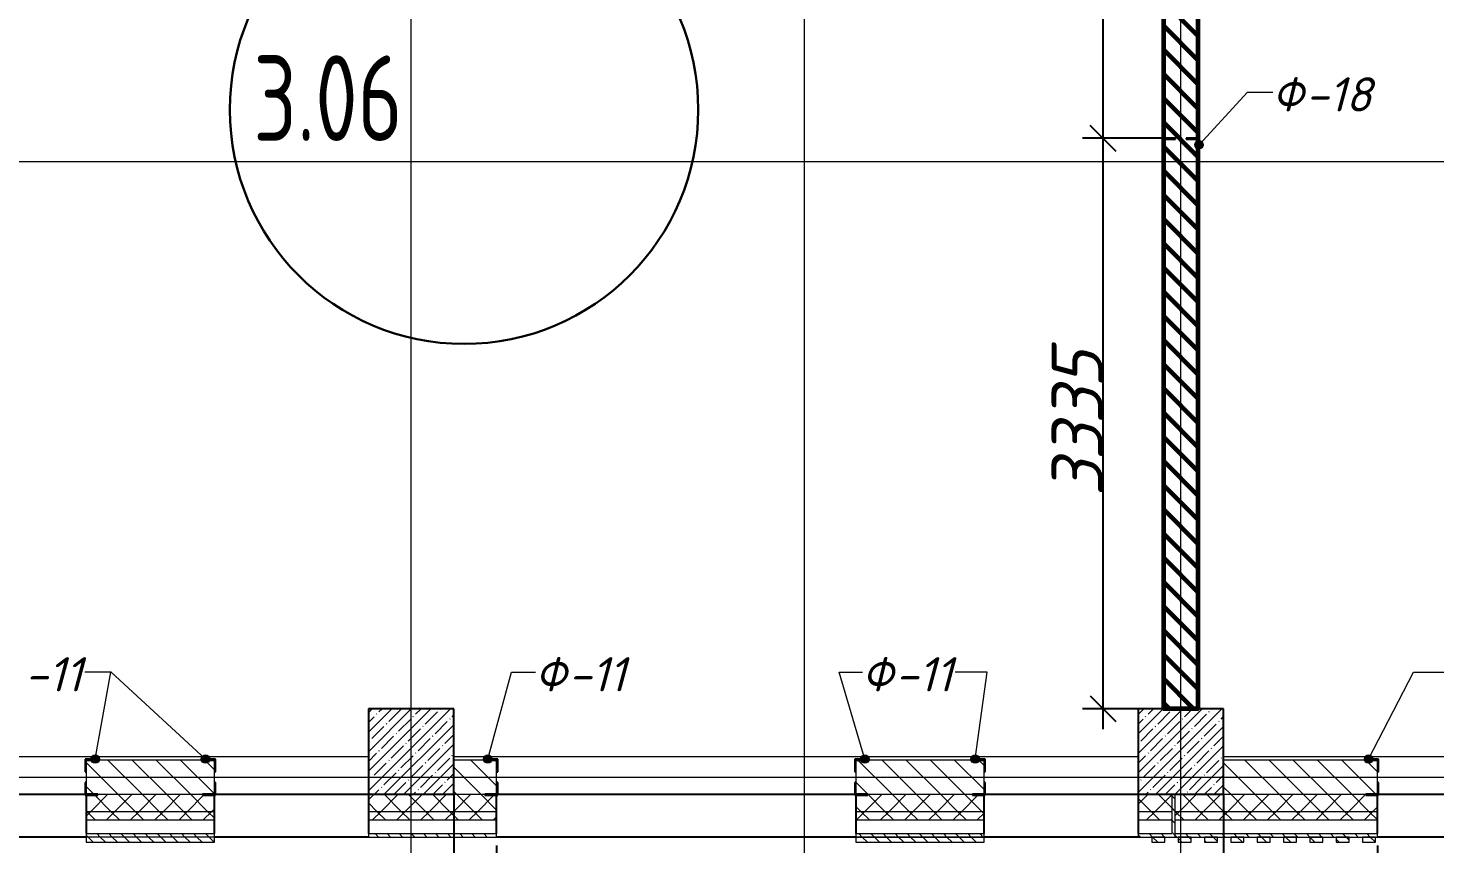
# Model space of a CAD drawing. Header units: millimetres. Extents: x 12986 to 523328, y -9759 to 30092.
# Drawn here: x 445352 to 453576, y -4259 to 510 of the extents above; entities that cross this region are included whole.
import ezdxf

# ---------------------------------------------------------------- set-up
doc = ezdxf.new("R2010")
doc.units = ezdxf.units.MM
doc.layers.add('0)Допникки кружки', color=7, linetype='Continuous', plot=False)
for name, color, linetype, lineweight in [('5) Блок ячеистый', 160, 'Continuous', 60), ('A-ANNO-DIMS', 7, 'Continuous', 9), ('A-AREA-IDEN', 7, 'Continuous', 9), ('A-DETL', 7, 'Continuous', 9), ('A-GENM-1', 7, 'Continuous', 25), ('A-GENM-IDEN', 7, 'Continuous', 9), ('A-WALL', 7, 'Continuous', 5), ('A-WALL-1', 7, 'Continuous', 25), ('A-WALL-FNSH-1', 7, 'Continuous', 9), ('A-WALL-FNSH-2', 7, 'Continuous', 5), ('A-WALL-PATT-1', 7, 'Continuous', 5), ('I-WALL', 7, 'Continuous', 5), ('S-COLS', 7, 'Continuous', 9), ('S-COLS-1', 7, 'Continuous', 5), ('S-COLS-2', 7, 'Continuous', 25), ('Оси-1', 7, 'Continuous', 20)]:
    doc.layers.add(name, color=color, linetype=linetype, lineweight=lineweight)
doc.layers.add('A-WALL-2', color=7, linetype='Continuous', lineweight=13, true_color=0x000000)
doc.layers.add('A-WALL-PATT-2', color=7, linetype='Continuous', lineweight=5, true_color=0xce0000)
doc.styles.add('ISOCPEUR_I_2', font='isocpeui.ttf', dxfattribs={"height": 300})
doc.styles.add('ISOCPEUR_I_3', font='isocpeui.ttf', dxfattribs={"width": 0.9, "height": 200})
doc.styles.add('СПДС', font='ГОСТ тип А.ttf', dxfattribs={"width": 0.9})
doc.dimstyles.new('ISO-2_0_0_9К_СРЕДНИЙ_1', dxfattribs={"dimscale": 304.8, "dimtxt": 199.196235, "dimasz": 0.492126, "dimexe": 0.393701, "dimexo": 0, "dimgap": 0, "dimtad": 1, "dimdec": 0, "dimzin": 0, "dimdsep": 46, "dimtxsty": 'ISOCPEUR_I_3', "dimblk1": 'OBLIQUE', "dimblk2": 'OBLIQUE', "dimsah": 1, "dimcen": 0.09, "dimdle": 0.393701, "dimazin": 0, "dimtfac": 1, "dimtdec": 4, "dimtix": 1, "dimtmove": 2, "dimatfit": 3, "dimfxl": 1, "dimtvp": 1, "dimtolj": 1, "dimtzin": 0, "dimarcsym": 2})
doc.dimstyles.new('ISO-2_0_0_9К_СРЕДНИЙ_2', dxfattribs={"dimscale": 304.8, "dimtxt": 199.196235, "dimasz": 0.492126, "dimexe": 0.393701, "dimexo": 0, "dimgap": 0, "dimtad": 1, "dimdec": 0, "dimzin": 0, "dimdsep": 46, "dimtxsty": 'ISOCPEUR_I_2', "dimblk1": 'OBLIQUE', "dimblk2": 'OBLIQUE', "dimsah": 1, "dimcen": 0.09, "dimdle": 0.393701, "dimazin": 0, "dimtfac": 1, "dimtdec": 4, "dimtix": 1, "dimtmove": 0, "dimatfit": 3, "dimfxl": 1, "dimtvp": 1, "dimtolj": 1, "dimtzin": 0, "dimarcsym": 2})
pattern_1 = [(135, (395430.81, -3869.254), (-35.35534, -35.35534), [])]
pattern_2 = [(45, (395430.81, -3869.25), (-70.71068, 70.71068), []), (135, (395430.81, -3869.25), (-70.71068, -70.71068), [])]
pattern_3 = [(135, (395430.81, -3869.25), (-70.71068, -70.71068), [])]

# ---------------------------------------------------------------- blocks, each defined once
blk = doc.blocks.new('Колонна_Несущая_Прямоугольное сечение - Вн_ЖБ_500х500-V77-АР1_1_Кладочный план 3 этажа')
at = {"layer": 'S-COLS-1'}
h = blk.add_hatch(dxfattribs=at)
h.set_pattern_fill('FP_62', color=256, style=0, pattern_type=2)
h.set_pattern_definition([(45, (-52160, -150), (-57.02463, 57.02463), []), (45, (-52102.975, -150), (-57.02463, 57.02463), [100.806, -20.161, 3.353, -16.808])])
h.paths.add_polyline_path([(-250, -250), (250, -250), (250, 250), (-250, 250)], flags=0)
at = {"layer": 'S-COLS-2'}
for p, q in [((250, 250), (-250, 250)), ((-250, 250), (-250, -250)), ((250, -250), (250, 250)), ((-250, -250), (250, -250))]:
    blk.add_line(p, q, dxfattribs=at)
blk = doc.blocks.new('Колонна_Несущая_Прямоугольное сечение - Вн_ЖБ_500х500-V86-АР1_1_Кладочный план 3 этажа')
at = {"layer": 'S-COLS-1'}
h = blk.add_hatch(dxfattribs=at)
h.set_pattern_fill('FP_72', color=256, style=0, pattern_type=2)
h.set_pattern_definition([(45, (-56660, -150), (-57.02463, 57.02463), []), (45, (-56602.975, -150), (-57.02463, 57.02463), [100.806, -20.161, 3.353, -16.808])])
h.paths.add_polyline_path([(-250, -250), (250, -250), (250, 250), (-250, 250)], flags=0)
at = {"layer": 'S-COLS-2'}
for p, q in [((250, 250), (-250, 250)), ((-250, 250), (-250, -250)), ((250, -250), (250, 250)), ((-250, -250), (250, -250))]:
    blk.add_line(p, q, dxfattribs=at)
blk = doc.blocks.new('Фахверк_СКБ_Уголок - Ф-18_200х3550 h-29129020-АР1_1_Кладочный план 3 этажа')
at = {"layer": 'A-GENM-1'}
for p, q in [((200, 156), (125, 156)), ((125, 156), (125, 81)), ((131, 81), (131, 150)), ((131, 150), (200, 150)), ((200, 150), (200, 156)), ((125, 81), (131, 81)), ((131, 19), (125, 19)), ((125, 19), (125, -56)), ((131, -50), (131, 19)), ((125, -56), (200, -56)), ((200, -50), (131, -50)), ((200, -56), (200, -50))]:
    blk.add_line(p, q, dxfattribs=at)
blk = doc.blocks.new('Фахверк_СКБ_Уголок - Ф-11_200х2500 h-28441216-АР1_1_Кладочный план 3 этажа')
at = {"layer": 'A-GENM-1'}
for p, q in [((200, 156), (125, 156)), ((125, 156), (125, 81)), ((131, 81), (131, 150)), ((131, 150), (200, 150)), ((200, 150), (200, 156)), ((125, 81), (131, 81)), ((131, 19), (125, 19)), ((125, 19), (125, -56)), ((131, -50), (131, 19)), ((125, -56), (200, -56)), ((200, -50), (131, -50)), ((200, -56), (200, -50))]:
    blk.add_line(p, q, dxfattribs=at)
blk = doc.blocks.new('_Oblique')
at = {"color": 0, "linetype": 'ByBlock', "lineweight": -2}
blk.add_line((-0.5, -0.5), (0.5, 0.5), dxfattribs=at)
blk = doc.blocks.new('*D3676')
at = {"layer": 'A-ANNO-DIMS', "color": 0, "lineweight": -2, "transparency": 16777216}
for p, q in [((451635.4, 3320.7), (451635.4, -254.3)), ((451741.4, 3200.7), (451515.4, 3200.7)), ((451984.8, -134.3), (451515.4, -134.3))]:
    blk.add_line(p, q, dxfattribs=at)
at = {"layer": 'Defpoints', "color": 0, "transparency": 16777216}
for p in [(451741.4, 3200.7), (451635.4, -134.3), (451984.8, -134.3)]:
    blk.add_point(p, dxfattribs=at)
at = {"layer": 'A-ANNO-DIMS', "color": 0, "lineweight": -2, "transparency": 16777216, "xscale": 150, "yscale": 150, "zscale": 150}
for p, rotation in [((451635.4, 3200.7), 90), ((451635.4, -134.3), 270)]:
    blk.add_blockref('_Oblique', p, dxfattribs=dict(at, rotation=rotation))
at = {"layer": 'A-ANNO-DIMS', "color": 0, "transparency": 16777216, "insert": (451485.4, 1533.2), "char_height": 300, "width": 606.782, "attachment_point": 5, "rotation": 90, "style": 'ISOCPEUR_I_2'}
blk.add_mtext('\\A1;3335', dxfattribs=at)
blk = doc.blocks.new('*D3677')
at = {"layer": 'A-ANNO-DIMS', "color": 0, "lineweight": -2, "transparency": 16777216}
for p, q in [((451635.4, -14.3), (451635.4, -3589.3)), ((451984.8, -134.3), (451515.4, -134.3)), ((451840.8, -3469.3), (451515.4, -3469.3))]:
    blk.add_line(p, q, dxfattribs=at)
at = {"layer": 'Defpoints', "color": 0, "transparency": 16777216}
for p in [(451984.8, -134.3), (451635.4, -3469.3), (451840.8, -3469.3)]:
    blk.add_point(p, dxfattribs=at)
at = {"layer": 'A-ANNO-DIMS', "color": 0, "lineweight": -2, "transparency": 16777216, "xscale": 150, "yscale": 150, "zscale": 150}
for p, rotation in [((451635.4, -134.3), 90), ((451635.4, -3469.3), 270)]:
    blk.add_blockref('_Oblique', p, dxfattribs=dict(at, rotation=rotation))
at = {"layer": 'A-ANNO-DIMS', "color": 0, "transparency": 16777216, "insert": (451485.4, -1801.8), "char_height": 300, "width": 606.782, "attachment_point": 5, "rotation": 90, "style": 'ISOCPEUR_I_2'}
blk.add_mtext('\\A1;3335', dxfattribs=at)
blk = doc.blocks.new('*D3782')
at = {"layer": 'A-ANNO-DIMS', "color": 0, "lineweight": -2, "transparency": 16777216}
for p, q in [((447840.8, -3969.3), (447840.8, -5339.3)), ((448090.8, -4269.3), (448090.8, -5339.3)), ((447720.8, -5219.3), (448210.8, -5219.3))]:
    blk.add_line(p, q, dxfattribs=at)
at = {"layer": 'Defpoints', "color": 0, "transparency": 16777216}
for p in [(447840.8, -3969.3), (448090.8, -4269.3), (448090.8, -5219.3)]:
    blk.add_point(p, dxfattribs=at)
at = {"layer": 'A-ANNO-DIMS', "color": 0, "lineweight": -2, "transparency": 16777216, "xscale": 150, "yscale": 150, "zscale": 150, "rotation": 180}
blk.add_blockref('_Oblique', (447840.8, -5219.3), dxfattribs=at)
at = {"layer": 'A-ANNO-DIMS', "color": 0, "lineweight": -2, "transparency": 16777216, "xscale": 150, "yscale": 150, "zscale": 150}
blk.add_blockref('_Oblique', (448090.8, -5219.3), dxfattribs=at)
at = {"layer": 'A-ANNO-DIMS', "color": 0, "transparency": 16777216, "insert": (448142.7, -5463.4), "char_height": 200, "width": 455.087, "attachment_point": 1, "line_spacing_factor": 1.149209, "style": 'ISOCPEUR_I_3'}
blk.add_mtext('\\A1;250', dxfattribs=at)
blk = doc.blocks.new('*D3785')
at = {"layer": 'A-ANNO-DIMS', "color": 0, "lineweight": -2, "transparency": 16777216}
for p, q in [((452340.8, -3969.3), (452340.8, -5339.3)), ((453240.8, -4269.3), (453240.8, -5339.3)), ((452220.8, -5219.3), (453360.8, -5219.3))]:
    blk.add_line(p, q, dxfattribs=at)
at = {"layer": 'Defpoints', "color": 0, "transparency": 16777216}
for p in [(452340.8, -3969.3), (453240.8, -4269.3), (453240.8, -5219.3)]:
    blk.add_point(p, dxfattribs=at)
at = {"layer": 'A-ANNO-DIMS', "color": 0, "lineweight": -2, "transparency": 16777216, "xscale": 150, "yscale": 150, "zscale": 150, "rotation": 180}
blk.add_blockref('_Oblique', (452340.8, -5219.3), dxfattribs=at)
at = {"layer": 'A-ANNO-DIMS', "color": 0, "lineweight": -2, "transparency": 16777216, "xscale": 150, "yscale": 150, "zscale": 150}
blk.add_blockref('_Oblique', (453240.8, -5219.3), dxfattribs=at)
at = {"layer": 'A-ANNO-DIMS', "color": 0, "transparency": 16777216, "insert": (452790.8, -5069.3), "char_height": 300, "width": 455.087, "attachment_point": 5, "style": 'ISOCPEUR_I_2'}
blk.add_mtext('\\A1;900', dxfattribs=at)

msp = doc.modelspace()

# ---------------------------------------------------------------- hatches: boundary and pattern name
at = {"layer": '5) Блок ячеистый'}
h = msp.add_hatch(dxfattribs=at)
h.set_pattern_fill('FP_1', color=256, style=0, pattern_type=2)
h.set_pattern_definition(pattern_3)
h.paths.add_polyline_path([(451990.80853, -3469.25359), (452190.80853, -3469.25359), (452190.80853, -140.25359), (452121.80853, -140.25359), (452121.80853, -134.25359), (452190.80853, -134.25359), (452190.80853, 3530.74642), (451990.80853, 3530.74642), (451990.80853, -134.25359), (452059.80853, -134.25359), (452059.80853, -140.25359), (451990.80853, -140.25359), (451990.80853, -2937.15678)], flags=0)
at = {"layer": 'A-GENM-IDEN'}
h = msp.add_hatch(color=256, dxfattribs=at)
edge = h.paths.add_edge_path(flags=0)
edge.add_arc((452196.80853, -171.75359), 25, 0, 360)
h = msp.add_hatch(color=256, dxfattribs=at)
edge = h.paths.add_edge_path(flags=0)
edge.add_arc((445743.14189, -3763.25359), 25, 0, 360)
h = msp.add_hatch(color=256, dxfattribs=at)
edge = h.paths.add_edge_path(flags=0)
edge.add_arc((446388.47526, -3763.25359), 25, 0, 360)
h = msp.add_hatch(color=256, dxfattribs=at)
edge = h.paths.add_edge_path(flags=0)
edge.add_arc((448038.47528, -3763.25359), 25, 0, 360)
h = msp.add_hatch(color=256, dxfattribs=at)
edge = h.paths.add_edge_path(flags=0)
edge.add_arc((450243.1419, -3763.25359), 25, 0, 360)
h = msp.add_hatch(color=256, dxfattribs=at)
edge = h.paths.add_edge_path(flags=0)
edge.add_arc((450888.47528, -3763.25359), 25, 0, 360)
h = msp.add_hatch(color=256, dxfattribs=at)
edge = h.paths.add_edge_path(flags=0)
edge.add_arc((453188.47526, -3763.25359), 25, 0, 360)
at = {"layer": 'A-WALL-PATT-1'}
h = msp.add_hatch(dxfattribs=at)
h.set_pattern_fill('FP_1', color=256, style=0, pattern_type=2)
h.set_pattern_definition(pattern_3)
h.paths.add_polyline_path([(446440.80857, -3969.25359), (446440.80857, -3769.25359), (445690.80857, -3769.25359), (445690.80857, -3969.25359), (446371.8086, -3969.25359)], flags=0)
h.paths.add_polyline_path([(443521.8086, -3969.25359), (443590.80857, -3969.25359), (443590.80857, -3769.25359), (443340.80853, -3769.25359), (443340.80853, -3969.25359)], flags=0)
h = msp.add_hatch(dxfattribs=at)
h.set_pattern_fill('FP_1', color=256, style=0, pattern_type=2)
h.set_pattern_definition(pattern_3)
h.paths.add_polyline_path([(450871.80861, -3969.25359), (450940.80858, -3969.25359), (450940.80858, -3769.25362), (450190.80858, -3769.25359), (450190.80858, -3969.25359), (450259.80857, -3969.25359)], flags=0)
h.paths.add_polyline_path([(447840.80858, -3969.25359), (448090.80858, -3969.25359), (448090.80858, -3769.25362), (447840.80858, -3769.25359)], flags=0)
h = msp.add_hatch(dxfattribs=at)
h.set_pattern_fill('FP_1', color=256, style=0, pattern_type=2)
h.set_pattern_definition(pattern_3)
h.paths.add_polyline_path([(453240.80857, -3969.25359), (453240.80857, -3769.25359), (452340.80853, -3769.25359), (452340.80853, -3969.25359), (453171.8086, -3969.25359)], flags=0)
at = {"layer": 'A-WALL-PATT-2'}
h = msp.add_hatch(dxfattribs=at)
h.set_pattern_fill('FP_2', color=256, style=0, pattern_type=2)
h.set_pattern_definition(pattern_2)
h.paths.add_polyline_path([(448082.11296, -4069.25359), (448090.80858, -4069.25359), (448090.28687, -3975.25359), (448021.80861, -3975.25359), (448021.80861, -3969.25359), (447340.80857, -3969.25359), (447340.80857, -4069.25359), (448021.80861, -4069.25359)], flags=0)
h.paths.add_polyline_path([(443582.11294, -4069.25359), (443590.80857, -4069.25359), (443590.28686, -3975.25359), (443521.8086, -3975.25359), (443521.8086, -3969.25359), (442840.80857, -3969.25359), (442840.80857, -4069.25359), (443521.8086, -4069.25359)], flags=0)
h.paths.add_polyline_path([(433631.18262, -4069.25359), (434470.8085, -4069.25359), (434470.8085, -3969.25359), (433420.80853, -3969.25359), (433420.80853, -4069.25359)], flags=0)
h.paths.add_polyline_path([(425240.552, -4069.25359), (425640.80853, -4069.25359), (425640.28682, -3975.25359), (425571.80856, -3975.25359), (425571.80856, -3969.25359), (424640.552, -3969.25359), (424640.552, -4069.25359)], flags=0)
h.paths.add_polyline_path([(416140.80859, -4069.25359), (416140.28685, -3975.25359), (416071.80859, -3975.25359), (416071.80859, -3969.25359), (414859.80865, -3969.25359), (414859.80865, -3975.25359), (414790.80865, -3975.25359), (414790.80865, -4069.25359), (416031.13055, -4069.25359)], flags=0)
h.paths.add_polyline_path([(428440.80853, -4069.25359), (429300.80842, -4069.25359), (429300.80842, -3975.25359), (429231.80845, -3975.25359), (429231.80845, -3969.25359), (428440.80853, -3969.25359)], flags=0)
h.paths.add_polyline_path([(418160.552, -4069.25359), (418160.80873, -4069.25359), (418160.552, -3975.25359)], flags=0)
h.paths.add_polyline_path([(406471.80856, -4069.25359), (406540.80856, -4069.25359), (406540.80856, -3975.25359), (406471.80856, -3975.25359), (406471.80856, -3969.25359), (405859.55199, -3969.25359), (405859.55199, -3975.25359), (405790.55198, -3975.25359), (405790.55198, -4069.25359), (405859.55199, -4069.25359)], flags=0)
h.paths.add_polyline_path([(411040.80852, -4069.25359), (411040.80852, -3975.25359), (410971.80852, -3975.25359), (410971.80852, -3969.25359), (410359.80852, -3969.25359), (410359.80852, -3975.25359), (410290.80852, -3975.25359), (410290.80852, -4069.25359), (410971.80852, -4069.25359)], flags=0)
h.paths.add_polyline_path([(395220.80853, -4069.25359), (399160.80853, -4069.25359), (399160.80853, -3969.25359), (395220.80853, -3969.25359)], flags=0)
h = msp.add_hatch(dxfattribs=at)
h.set_pattern_fill('FP_2', color=256, style=0, pattern_type=2)
h.set_pattern_definition(pattern_2)
h.paths.add_polyline_path([(452037.89819, -4069.25359), (452037.89819, -3969.25359), (451840.80853, -3969.25359), (451840.80853, -4069.25359)], flags=0)
h.paths.add_polyline_path([(420329.80852, -4069.25359), (421840.552, -4069.25359), (421840.0303, -3975.25359), (421771.55203, -3975.25359), (421771.55203, -3969.25359), (420329.80852, -3969.25359), (420329.80852, -3975.25359), (420260.80873, -3975.25359), (420260.80873, -4069.25359)], flags=0)
h.paths.add_polyline_path([(439740.80857, -4069.25359), (439740.28686, -3975.25359), (439671.8086, -3975.25359), (439671.8086, -3969.25359), (438159.80852, -3969.25359), (438159.80852, -3975.25359), (438090.8086, -3975.25359), (438090.8086, -4069.25359), (439732.11294, -4069.25359)], flags=0)
h.paths.add_polyline_path([(402260.80853, -4069.25359), (403690.552, -4069.25359), (403690.552, -3969.25359), (402329.80853, -3969.25359), (402329.80853, -3975.25359), (402260.80853, -3975.25359)], flags=0)
h = msp.add_hatch(dxfattribs=at)
h.set_pattern_fill('FP_3', color=256, style=0, pattern_type=2)
h.set_pattern_definition(pattern_1)
h.paths.add_polyline_path([(452057.89819, -4219.25359), (452057.89819, -3969.25359), (452037.89819, -3969.25359), (452037.89819, -4199.25359), (451840.80853, -4199.25359), (451840.80853, -4219.25359)], flags=0)
h.paths.add_polyline_path([(421840.552, -4219.25359), (421840.552, -4199.25359), (420260.80873, -4199.25359), (420260.80873, -4219.25359), (421446.53119, -4219.25359)], flags=0)
h.paths.add_polyline_path([(439046.58325, -4219.25359), (439740.80857, -4219.25359), (439740.80857, -4199.25359), (438090.8086, -4199.25359), (438090.8086, -4219.25359)], flags=0)
h.paths.add_polyline_path([(403690.552, -4219.25359), (403690.552, -4199.25359), (402260.80853, -4199.25359), (402260.80853, -4219.25359), (402492.62897, -4219.25359)], flags=0)
h = msp.add_hatch(dxfattribs=at)
h.set_pattern_fill('FP_2', color=256, style=0, pattern_type=2)
h.set_pattern_definition(pattern_2)
h.paths.add_polyline_path([(446371.8086, -4069.25359), (446440.80857, -4069.25359), (446440.28686, -3975.25359), (446371.8086, -3975.25359), (446371.8086, -3969.25359), (445759.80855, -3969.25359), (445759.80855, -3975.25359), (445690.8086, -3975.25359), (445690.8086, -4069.25359), (445815.83404, -4069.25359)], flags=0)
h.paths.add_polyline_path([(450940.80855, -4069.25359), (450940.28687, -3975.25359), (450871.80861, -3975.25359), (450871.80861, -3969.25359), (450259.80857, -3969.25359), (450259.80857, -3975.25359), (450190.80858, -3975.25359), (450190.80858, -4069.25359), (450259.80857, -4069.25359)], flags=0)
h.paths.add_polyline_path([(436570.8086, -4069.25359), (437190.8086, -4069.25359), (437190.80856, -3975.25359), (437121.80856, -3975.25359), (437121.80856, -3969.25359), (436639.8085, -3969.25359), (436639.8085, -3975.25359), (436570.8086, -3975.25359)], flags=0)
h.paths.add_polyline_path([(431469.80842, -4069.25359), (432520.80863, -4069.25359), (432520.80856, -3975.25359), (432451.80856, -3975.25359), (432451.80856, -3969.25359), (431469.80842, -3969.25359), (431469.80842, -3975.25359), (431400.80851, -3975.25359), (431400.80851, -4069.25359)], flags=0)
h.paths.add_polyline_path([(418091.80856, -4069.25359), (418160.552, -4069.25359), (418160.552, -3975.25359), (418091.80856, -3975.25359), (418091.80856, -3969.25359), (417109.80859, -3969.25359), (417109.80859, -3975.25359), (417040.80859, -3975.25359), (417040.80859, -4069.25359), (417940.80853, -4069.25359)], flags=0)
h.paths.add_polyline_path([(427540.80863, -4069.25359), (427540.80856, -3975.25359), (427471.80856, -3975.25359), (427471.80856, -3969.25359), (426609.80853, -3969.25359), (426609.80853, -3975.25359), (426540.80863, -3975.25359), (426540.80863, -4069.25359), (426861.93182, -4069.25359)], flags=0)
h.paths.add_polyline_path([(412690.80851, -4069.25359), (412690.80851, -3969.25359), (412009.80852, -3969.25359), (412009.80852, -3975.25359), (411940.80838, -3975.25359), (411940.80852, -4069.25359), (412009.80852, -4069.25359)], flags=0)
h.paths.add_polyline_path([(407908.0296, -4069.25359), (408190.80852, -4069.25359), (408190.80852, -3969.25359), (407509.80857, -3969.25359), (407509.80857, -3975.25359), (407440.80857, -3975.25359), (407440.80857, -4069.25359), (407590.80852, -4069.25359)], flags=0)
h = msp.add_hatch(dxfattribs=at)
h.set_pattern_fill('FP_2', color=256, style=0, pattern_type=2)
h.set_pattern_definition(pattern_2)
h.paths.add_polyline_path([(453171.8086, -4069.25359), (453240.80857, -4069.25359), (453240.28686, -3975.25359), (453171.8086, -3975.25359), (453171.8086, -3969.25359), (452057.89819, -3969.25359), (452057.89819, -4069.25359), (452585.08484, -4069.25359)], flags=0)
h = msp.add_hatch(dxfattribs=at)
h.set_pattern_fill('FP_2', color=256, style=0, pattern_type=2)
h.set_pattern_definition(pattern_2)
h.paths.add_polyline_path([(434470.8085, -4119.25359), (434470.8085, -4069.25359), (433420.80853, -4069.25359), (433420.80853, -4119.25359), (433631.18262, -4119.25359)], flags=0)
h.paths.add_polyline_path([(448090.80858, -4119.25359), (448090.80858, -4069.25359), (447340.80857, -4069.25359), (447340.80857, -4119.25359)], flags=0)
h.paths.add_polyline_path([(425640.80853, -4119.25359), (425640.80853, -4069.25359), (424640.552, -4069.25359), (424640.552, -4119.25359), (425508.08166, -4119.25359)], flags=0)
h.paths.add_polyline_path([(443108.13373, -4119.25359), (443590.80857, -4119.25359), (443590.80857, -4069.25359), (442840.80857, -4069.25359), (442840.80857, -4119.25359)], flags=0)
h.paths.add_polyline_path([(428440.80853, -4119.25359), (429300.80842, -4119.25359), (429300.80842, -4069.25359), (428440.80853, -4069.25359)], flags=0)
h.paths.add_polyline_path([(416031.13055, -4119.25359), (416140.80859, -4119.25359), (416140.80859, -4069.25359), (414790.80865, -4069.25359), (414790.80865, -4119.25359)], flags=0)
h.paths.add_polyline_path([(410615.72992, -4119.25359), (411040.80852, -4119.25359), (411040.80852, -4069.25359), (410290.80852, -4069.25359), (410290.80852, -4119.25359)], flags=0)
h.paths.add_polyline_path([(399160.80853, -4119.25359), (399160.80853, -4069.25359), (395170.80853, -4069.25359), (395170.80853, -4119.25359), (397077.22833, -4119.25359)], flags=0)
h.paths.add_polyline_path([(406540.80856, -4119.25359), (406540.80856, -4069.25359), (405790.55198, -4069.25359), (405790.55198, -4119.25359)], flags=0)
h = msp.add_hatch(dxfattribs=at)
h.set_pattern_fill('FP_2', color=256, style=0, pattern_type=2)
h.set_pattern_definition(pattern_2)
h.paths.add_polyline_path([(451840.80853, -4119.25359), (452037.89819, -4119.25359), (452037.89819, -4069.25359), (451840.80853, -4069.25359)], flags=0)
h.paths.add_polyline_path([(420260.80873, -4119.25359), (421840.552, -4119.25359), (421840.552, -4069.25359), (420260.80873, -4069.25359)], flags=0)
h.paths.add_polyline_path([(439046.58325, -4119.25359), (439740.80857, -4119.25359), (439740.80857, -4069.25359), (438090.8086, -4069.25359), (438090.8086, -4119.25359)], flags=0)
h.paths.add_polyline_path([(402260.80853, -4119.25359), (403690.552, -4119.25359), (403690.552, -4069.25359), (402260.80853, -4069.25359)], flags=0)
h = msp.add_hatch(dxfattribs=at)
h.set_pattern_fill('FP_2', color=256, style=0, pattern_type=2)
h.set_pattern_definition(pattern_2)
h.paths.add_polyline_path([(450940.80855, -4119.25359), (450940.80855, -4069.25359), (450190.80858, -4069.25359), (450190.80858, -4119.25359)], flags=0)
h.paths.add_polyline_path([(432277.33246, -4119.25359), (432520.80863, -4119.25359), (432520.80863, -4069.25359), (431400.80851, -4069.25359), (431400.80851, -4119.25359)], flags=0)
h.paths.add_polyline_path([(437190.8086, -4119.25359), (437190.8086, -4069.25359), (436570.8086, -4069.25359), (436570.8086, -4119.25359)], flags=0)
h.paths.add_polyline_path([(446440.80857, -4119.25359), (446440.80857, -4069.25359), (445690.8086, -4069.25359), (445690.8086, -4119.25359), (445815.83404, -4119.25359)], flags=0)
h.paths.add_polyline_path([(426540.80863, -4119.25359), (427540.80863, -4119.25359), (427540.80863, -4069.25359), (426540.80863, -4069.25359)], flags=0)
h.paths.add_polyline_path([(417040.80859, -4119.25359), (418160.552, -4119.25359), (418160.552, -4069.25359), (417040.80859, -4069.25359)], flags=0)
h.paths.add_polyline_path([(412690.80851, -4119.25359), (412690.80851, -4069.25359), (411940.80838, -4069.25359), (411940.80838, -4119.25359), (411969.58008, -4119.25359)], flags=0)
h.paths.add_polyline_path([(407440.80857, -4119.25359), (408190.80854, -4119.25359), (408190.80854, -4069.25359), (407440.80857, -4069.25359)], flags=0)
h = msp.add_hatch(dxfattribs=at)
h.set_pattern_fill('FP_2', color=256, style=0, pattern_type=2)
h.set_pattern_definition(pattern_2)
h.paths.add_polyline_path([(453240.80857, -4119.25359), (453240.80857, -4069.25359), (452057.89819, -4069.25359), (452057.89819, -4119.25359), (452585.08484, -4119.25359)], flags=0)
h = msp.add_hatch(dxfattribs=at)
h.set_pattern_fill('FP_3', color=256, style=0, pattern_type=2)
h.set_pattern_definition(pattern_1)
h.paths.add_polyline_path([(447340.80857, -4219.25359), (448090.80858, -4219.25359), (448090.80858, -4199.25359), (447340.80857, -4199.25359)], flags=0)
h.paths.add_polyline_path([(443590.80857, -4219.25359), (443590.80857, -4199.25359), (442840.80857, -4199.25359), (442840.80857, -4219.25359), (443108.13373, -4219.25359)], flags=0)
h.paths.add_polyline_path([(424640.552, -4219.25359), (425640.80853, -4219.25359), (425640.80853, -4199.25359), (424640.552, -4199.25359)], flags=0)
h.paths.add_polyline_path([(428440.80853, -4219.25359), (429300.80842, -4219.25359), (429300.80842, -4199.25359), (428440.80853, -4199.25359)], flags=0)
h.paths.add_polyline_path([(433420.80853, -4219.25359), (434470.8085, -4219.25359), (434470.8085, -4199.25359), (433420.80853, -4199.25359)], flags=0)
h.paths.add_polyline_path([(414790.80865, -4219.25359), (416140.80859, -4219.25359), (416140.80859, -4199.25359), (414790.80865, -4199.25359)], flags=0)
h.paths.add_polyline_path([(410615.72992, -4219.25359), (411040.80852, -4219.25359), (411040.80852, -4199.25359), (410290.80852, -4199.25359), (410290.80852, -4219.25359)], flags=0)
h.paths.add_polyline_path([(406540.80856, -4219.25359), (406540.80856, -4199.25359), (405790.55198, -4199.25359), (405790.55198, -4219.25359)], flags=0)
h.paths.add_polyline_path([(397077.22833, -4219.25359), (399160.80853, -4219.25359), (399160.80853, -4199.25359), (395070.80853, -4199.25359), (395070.80853, -4219.25359)], flags=0)
h = msp.add_hatch(dxfattribs=at)
h.set_pattern_fill('FP_3', color=256, style=0, pattern_type=2)
h.set_pattern_definition(pattern_1)
h.paths.add_polyline_path([(450190.80858, -4219.25359), (450940.80855, -4219.25359), (450940.80855, -4199.25359), (450190.80858, -4199.25359)], flags=0)
h.paths.add_polyline_path([(446440.80857, -4219.25359), (446440.80857, -4199.25359), (445690.8086, -4199.25359), (445690.8086, -4219.25359), (445815.83404, -4219.25359)], flags=0)
h.paths.add_polyline_path([(426540.80863, -4219.25359), (427540.80863, -4219.25359), (427540.80863, -4199.25359), (426540.80863, -4199.25359)], flags=0)
h.paths.add_polyline_path([(431400.80851, -4219.25359), (432520.80863, -4219.25359), (432520.80863, -4199.25359), (431400.80851, -4199.25359)], flags=0)
h.paths.add_polyline_path([(436570.8086, -4219.25359), (437190.8086, -4219.25359), (437190.8086, -4199.25359), (436570.8086, -4199.25359)], flags=0)
h.paths.add_polyline_path([(417384.98071, -4219.25359), (418160.552, -4219.25359), (418160.552, -4199.25359), (417040.80859, -4199.25359), (417040.80859, -4219.25359)], flags=0)
h.paths.add_polyline_path([(411940.80838, -4219.25359), (412690.80851, -4219.25359), (412690.80851, -4199.25359), (411940.80838, -4199.25359)], flags=0)
h.paths.add_polyline_path([(407908.0296, -4219.25359), (408190.80854, -4219.25359), (408190.80854, -4199.25359), (407440.80857, -4199.25359), (407440.80857, -4219.25359)], flags=0)
h = msp.add_hatch(dxfattribs=at)
h.set_pattern_fill('FP_3', color=256, style=0, pattern_type=2)
h.set_pattern_definition(pattern_1)
h.paths.add_polyline_path([(445690.8085, -4249.25359), (446440.80857, -4249.25359), (446440.80857, -4219.25359), (445690.8085, -4219.25359)], flags=0)
h = msp.add_hatch(dxfattribs=at)
h.set_pattern_fill('FP_3', color=256, style=0, pattern_type=2)
h.set_pattern_definition(pattern_1)
h.paths.add_polyline_path([(450940.80865, -4249.25359), (450940.80865, -4219.25359), (450190.80858, -4219.25359), (450190.80858, -4249.25359)], flags=0)
h = msp.add_hatch(dxfattribs=at)
h.set_pattern_fill('FP_3', color=256, style=0, pattern_type=2)
h.set_pattern_definition(pattern_1)
h.paths.add_polyline_path([(453152.16906, -4249.25359), (453229.16906, -4249.25359), (453229.16906, -4219.25359), (453152.16906, -4219.25359)], flags=0)
h.paths.add_polyline_path([(452536.16906, -4249.25359), (452613.16906, -4249.25359), (452613.16906, -4219.25359), (452536.16906, -4219.25359)], flags=0)
h.paths.add_polyline_path([(451997.16906, -4249.25359), (451997.16906, -4219.25359), (451920.16906, -4219.25359), (451920.16906, -4249.25359)], flags=0)
h.paths.add_polyline_path([(453075.16906, -4249.25359), (453075.16906, -4219.25359), (452998.16906, -4219.25359), (452998.16906, -4249.25359)], flags=0)
h.paths.add_polyline_path([(452459.16906, -4249.25359), (452459.16906, -4219.25359), (452382.16906, -4219.25359), (452382.16906, -4249.25359)], flags=0)
h.paths.add_polyline_path([(452921.16906, -4249.25359), (452921.16906, -4219.25359), (452844.16906, -4219.25359), (452844.16906, -4249.25359)], flags=0)
h.paths.add_polyline_path([(452305.16906, -4249.25359), (452305.16906, -4219.25359), (452228.16906, -4219.25359), (452228.16906, -4249.25359)], flags=0)
h.paths.add_polyline_path([(452767.16906, -4249.25359), (452767.16906, -4219.25359), (452690.16906, -4219.25359), (452690.16906, -4249.25359)], flags=0)
h.paths.add_polyline_path([(452151.16906, -4249.25359), (452151.16906, -4219.25359), (452074.16906, -4219.25359), (452074.16906, -4249.25359)], flags=0)
h = msp.add_hatch(dxfattribs=at)
h.set_pattern_fill('FP_3', color=256, style=0, pattern_type=2)
h.set_pattern_definition(pattern_1)
h.paths.add_polyline_path([(452057.89819, -4219.25359), (453240.80857, -4219.25359), (453240.80857, -4199.25359), (452057.89819, -4199.25359)], flags=0)

# ---------------------------------------------------------------- linework, layer by layer
at = {"layer": '0)Допникки кружки', "color": 1, "lineweight": 30}
msp.add_circle((447900.19418, 33.13204), 1369.38563, dxfattribs=at)
at = {"layer": '5) Блок ячеистый'}
msp.add_lwpolyline([(451990.80853, 3530.74642), (452190.80853, 3530.74642), (452190.80853, -3469.25359), (451990.80853, -3469.25359)], close=True, dxfattribs=at)
at = {"layer": 'A-DETL'}
for p, q in [((445690.8086, -4119.25359), (446440.80857, -4119.25359)), ((447340.80857, -4119.25359), (448090.80858, -4119.25359)), ((450190.80858, -4119.25359), (450940.80855, -4119.25359)), ((451840.80853, -4119.25359), (452037.89819, -4119.25359)), ((452057.89819, -4119.25359), (453240.80857, -4119.25359))]:
    msp.add_line(p, q, dxfattribs=at)
at = {"layer": 'A-GENM-IDEN'}
for p, q in [((452196.80853, -171.75359), (452480.29837, 134.94937)), ((452480.29837, 134.94937), (452627.476, 134.94937)), ((445834.85519, -3255.16599), (445683.04305, -3255.16599)), ((445837.60534, -3255.16599), (445683.04305, -3255.16599)), ((445743.14189, -3763.25359), (445834.85519, -3255.16599)), ((446388.47526, -3763.25359), (445837.60534, -3255.16599)), ((448038.47528, -3763.25359), (448178.10053, -3255.16599)), ((448178.10053, -3255.16599), (448317.72579, -3255.16599)), ((450092.19669, -3255.16599), (450228.84801, -3255.16599)), ((450243.1419, -3763.25359), (450092.19669, -3255.16599)), ((450958.3395, -3255.16599), (450771.08249, -3255.16599)), ((450888.47528, -3763.25359), (450958.3395, -3255.16599)), ((453188.47526, -3763.25359), (453449.96542, -3255.16599)), ((453449.96542, -3255.16599), (453653.12225, -3255.16599))]:
    msp.add_line(p, q, dxfattribs=at)
for centre in [(452196.80853, -171.75359), (445743.14189, -3763.25359), (446388.47526, -3763.25359), (448038.47528, -3763.25359), (450243.1419, -3763.25359), (450888.47528, -3763.25359), (453188.47526, -3763.25359)]:
    msp.add_circle(centre, 25, dxfattribs=at)
at = {"layer": 'A-WALL'}
for p, q in [((452037.89819, -3969.25359), (452037.89819, -4199.25359)), ((452057.89819, -4219.25359), (452057.89819, -3969.25359)), ((445690.8086, -4069.25359), (446440.80857, -4069.25359)), ((447340.80857, -4069.25359), (448090.80858, -4069.25359)), ((450190.80858, -4069.25359), (450940.80855, -4069.25359)), ((451840.80853, -4069.25359), (452037.89819, -4069.25359)), ((452057.89819, -4069.25359), (453240.80857, -4069.25359)), ((445690.8086, -4199.25359), (446440.80857, -4199.25359)), ((447340.80857, -4199.25359), (448090.80858, -4199.25359)), ((450190.80858, -4199.25359), (450940.80855, -4199.25359)), ((451840.80853, -4199.25359), (452037.89819, -4199.25359)), ((452057.89819, -4199.25359), (453240.80857, -4199.25359))]:
    msp.add_line(p, q, dxfattribs=at)
at = {"layer": 'A-WALL-1'}
for p, q in [((443596.8086, -3969.25359), (445684.80855, -3969.25359)), ((445690.8086, -3975.25359), (445690.8086, -4199.25359)), ((446440.80857, -4199.25359), (446440.80857, -3975.25359)), ((446446.8086, -3969.25359), (447340.80853, -3969.25359)), ((447340.80857, -3969.25359), (447340.80857, -4199.25359)), ((447840.80858, -3969.25359), (447840.80853, -3969.25359)), ((448090.80858, -4199.25359), (448090.80858, -3975.25359)), ((448096.80861, -3969.25359), (450184.80857, -3969.25359)), ((450190.80858, -3975.25359), (450190.80858, -4199.25359)), ((450940.80855, -4199.25359), (450940.80855, -3975.25359)), ((450946.80861, -3969.25359), (451840.80853, -3969.25359)), ((451840.80853, -3969.25359), (451840.80853, -4199.25359)), ((453240.80857, -4199.25359), (453240.80857, -3975.25359)), ((453246.8086, -3969.25359), (456340.80853, -3969.25359)), ((445690.8085, -4219.25359), (443590.80857, -4219.25359)), ((447340.80857, -4219.25359), (446440.80857, -4219.25359)), ((450190.80858, -4219.25359), (448090.80858, -4219.25359)), ((451840.80853, -4219.25359), (450940.80865, -4219.25359)), ((456340.80857, -4219.25359), (453240.80857, -4219.25359))]:
    msp.add_line(p, q, dxfattribs=at)
at = {"layer": 'A-WALL-2'}
for p, q in [((446371.8086, -3769.25359), (445759.80855, -3769.25359)), ((448021.80861, -3769.25359), (447840.80858, -3769.25359)), ((450871.80861, -3769.25359), (450259.80857, -3769.25359)), ((453171.8086, -3769.25359), (452340.80853, -3769.25359)), ((445690.80857, -3838.25359), (445690.80857, -3900.25359)), ((446440.80857, -3900.25359), (446440.80857, -3838.25359)), ((448090.80858, -3900.25359), (448090.80858, -3838.25359)), ((450190.80858, -3838.25359), (450190.80858, -3900.25359)), ((450940.80858, -3900.25359), (450940.80858, -3838.25359)), ((453240.80857, -3900.25359), (453240.80857, -3838.25359)), ((445759.80855, -3969.25359), (446371.8086, -3969.25359)), ((447840.80858, -3969.25359), (448021.80861, -3969.25359)), ((450259.80857, -3969.25359), (450871.80861, -3969.25359)), ((452340.80853, -3969.25359), (453171.8086, -3969.25359))]:
    msp.add_line(p, q, dxfattribs=at)
at = {"layer": 'A-WALL-FNSH-1'}
for p, q in [((446440.80857, -4219.25359), (445690.8085, -4219.25359)), ((445690.8085, -4219.25359), (445690.8085, -4249.25359)), ((445690.8085, -4249.25359), (446440.80857, -4249.25359)), ((445690.8086, -4199.25359), (445690.8086, -4219.25359)), ((446440.80857, -4249.25359), (446440.80857, -4199.25359)), ((447340.80857, -4199.25359), (447340.80857, -4219.25359)), ((447340.80857, -4219.25359), (448090.80858, -4219.25359)), ((448090.80858, -4219.25359), (448090.80858, -4199.25359)), ((450190.80858, -4199.25359), (450190.80858, -4219.25359)), ((450190.80858, -4219.25359), (450940.80855, -4219.25359)), ((450940.80865, -4219.25359), (450190.80858, -4219.25359)), ((450190.80858, -4219.25359), (450190.80858, -4249.25359)), ((450190.80858, -4249.25359), (450940.80865, -4249.25359)), ((450940.80855, -4219.25359), (450940.80855, -4199.25359)), ((450940.80865, -4249.25359), (450940.80865, -4219.25359)), ((451840.80853, -4199.25359), (451840.80853, -4219.25359)), ((451840.80853, -4219.25359), (453240.80857, -4219.25359)), ((451997.16906, -4219.25359), (451920.16906, -4219.25359)), ((451920.16906, -4219.25359), (451920.16906, -4249.25359)), ((451920.16906, -4249.25359), (451997.16906, -4249.25359)), ((451997.16906, -4249.25359), (451997.16906, -4219.25359)), ((452151.16906, -4219.25359), (452074.16906, -4219.25359)), ((452074.16906, -4219.25359), (452074.16906, -4249.25359)), ((452074.16906, -4249.25359), (452151.16906, -4249.25359)), ((452151.16906, -4249.25359), (452151.16906, -4219.25359)), ((452305.16906, -4219.25359), (452228.16906, -4219.25359)), ((452228.16906, -4219.25359), (452228.16906, -4249.25359)), ((452228.16906, -4249.25359), (452305.16906, -4249.25359)), ((452305.16906, -4249.25359), (452305.16906, -4219.25359)), ((452459.16906, -4219.25359), (452382.16906, -4219.25359)), ((452382.16906, -4219.25359), (452382.16906, -4249.25359)), ((452382.16906, -4249.25359), (452459.16906, -4249.25359)), ((452459.16906, -4249.25359), (452459.16906, -4219.25359)), ((452613.16906, -4219.25359), (452536.16906, -4219.25359)), ((452536.16906, -4219.25359), (452536.16906, -4249.25359)), ((452536.16906, -4249.25359), (452613.16906, -4249.25359)), ((452613.16906, -4249.25359), (452613.16906, -4219.25359)), ((452767.16906, -4219.25359), (452690.16906, -4219.25359)), ((452690.16906, -4219.25359), (452690.16906, -4249.25359)), ((452690.16906, -4249.25359), (452767.16906, -4249.25359)), ((452767.16906, -4249.25359), (452767.16906, -4219.25359)), ((452921.16906, -4219.25359), (452844.16906, -4219.25359)), ((452844.16906, -4219.25359), (452844.16906, -4249.25359)), ((452844.16906, -4249.25359), (452921.16906, -4249.25359)), ((452921.16906, -4249.25359), (452921.16906, -4219.25359)), ((453075.16906, -4219.25359), (452998.16906, -4219.25359)), ((452998.16906, -4219.25359), (452998.16906, -4249.25359)), ((452998.16906, -4249.25359), (453075.16906, -4249.25359)), ((453075.16906, -4249.25359), (453075.16906, -4219.25359)), ((453229.16906, -4219.25359), (453152.16906, -4219.25359)), ((453152.16906, -4219.25359), (453152.16906, -4249.25359)), ((453152.16906, -4249.25359), (453229.16906, -4249.25359)), ((453229.16906, -4249.25359), (453229.16906, -4219.25359)), ((453240.80857, -4219.25359), (453240.80857, -4199.25359))]:
    msp.add_line(p, q, dxfattribs=at)
at = {"layer": 'A-WALL-FNSH-2'}
for p, q in [((452190.80853, -134.25359), (452190.80853, 3530.74642)), ((451990.80853, 3200.74642), (451990.80853, -134.25359)), ((451990.80853, -209.25359), (451990.80853, -3469.25359)), ((452190.80853, -3469.25359), (452190.80853, -209.25359))]:
    msp.add_line(p, q, dxfattribs=at)
at = {"layer": 'I-WALL'}
for p, q in [((443340.80853, -3749.25359), (447340.80853, -3749.25359)), ((447840.80853, -3749.25359), (451840.80853, -3749.25359)), ((452340.80853, -3749.25359), (456340.80853, -3749.25359))]:
    msp.add_line(p, q, dxfattribs=at)
at = {"layer": 'Оси-1'}
for p, q in [((447590.80852, -8019.25359), (447590.80852, 24767.68957)), ((449890.80852, -8019.25359), (449890.80852, 24767.68957)), ((452090.80852, -8019.25359), (452090.80852, 24767.68957)), ((389220.80855, -269.25359), (521382.43658, -269.25359)), ((389220.80855, -3869.25359), (521382.43658, -3869.25359))]:
    msp.add_line(p, q, dxfattribs=at)

# ---------------------------------------------------------------- block references
at = {"layer": 'A-GENM-1'}
for name, p, rotation in [('Фахверк_СКБ_Уголок - Ф-18_200х3550 h-29129020-АР1_1_Кладочный план 3 этажа', (452040.80853, -9.25359), 269.9999999999999), ('Фахверк_СКБ_Уголок - Ф-11_200х2500 h-28441216-АР1_1_Кладочный план 3 этажа', (446571.8086, -3819.25359), 180), ('Фахверк_СКБ_Уголок - Ф-11_200х2500 h-28441216-АР1_1_Кладочный план 3 этажа', (448221.80861, -3819.25359), 180), ('Фахверк_СКБ_Уголок - Ф-11_200х2500 h-28441216-АР1_1_Кладочный план 3 этажа', (451071.80861, -3819.25359), 180), ('Фахверк_СКБ_Уголок - Ф-11_200х2500 h-28441216-АР1_1_Кладочный план 3 этажа', (453371.8086, -3819.25359), 180)]:
    msp.add_blockref(name, p, dxfattribs=dict(at, rotation=rotation))
for p in [(445559.80855, -3919.25359), (450059.80857, -3919.25359)]:
    msp.add_blockref('Фахверк_СКБ_Уголок - Ф-11_200х2500 h-28441216-АР1_1_Кладочный план 3 этажа', p, dxfattribs=at)
at = {"layer": 'S-COLS'}
for name, p in [('Колонна_Несущая_Прямоугольное сечение - Вн_ЖБ_500х500-V77-АР1_1_Кладочный план 3 этажа', (447590.80853, -3719.25359)), ('Колонна_Несущая_Прямоугольное сечение - Вн_ЖБ_500х500-V86-АР1_1_Кладочный план 3 этажа', (452090.80853, -3719.25359))]:
    msp.add_blockref(name, p, dxfattribs=at)

# ---------------------------------------------------------------- texts
at = {"layer": 'A-AREA-IDEN', "insert": (446668.19833, 350.41226), "char_height": 500, "width": 1327.5945, "attachment_point": 1, "style": 'СПДС'}
msp.add_mtext('3.06', dxfattribs=at)
at = {"layer": 'A-GENM-IDEN', "char_height": 200, "attachment_point": 1, "style": 'ISOCPEUR_I_2'}
for s, insert, width in [('\\fISOCPEUR|b0|i1|c204|p34|;\\W.9;Ф', (452627.476, 222.56396), 230.886), ('-18', (452817.976, 222.56396), 432.91125), ('-11', (445331.30857, -3167.55141), 389.620125), ('-11', (445331.30857, -3167.55141), 389.620125), ('\\fISOCPEUR|b0|i1|c204|p34|;\\W.9;Ф', (448317.72579, -3167.55141), 230.886), ('-11', (448508.22579, -3167.55141), 389.620125), ('\\fISOCPEUR|b0|i1|c204|p34|;\\W.9;Ф', (450228.84801, -3167.55141), 230.886), ('\\fISOCPEUR|b0|i1|c204|p34|;\\W.9;Ф', (450228.84801, -3167.55141), 230.886), ('-11', (450419.34801, -3167.55141), 389.620125), ('-11', (450419.34801, -3167.55141), 389.620125)]:
    msp.add_mtext(s, dxfattribs=dict(at, insert=insert, width=width))

# ---------------------------------------------------------------- dimensions: what is measured, and where the dimension line sits
at = {"layer": 'A-ANNO-DIMS'}
for base, p1, p2, override, picture, middle in [((451635.37206, -134.25359), (451741.43807, 3200.74642), (451984.80853, -134.25359), {"dimpost": '<>', "dimfxl": 3343.868149}, '*D3676', (451485.37206, 1533.24642)), ((451635.37206, -3469.25359), (451984.80853, -134.25359), (451840.80853, -3469.25359), {"dimpost": '<>', "dimfxl": 3338.107401}, '*D3677', (451485.37206, -1801.75359))]:
    dim = msp.add_linear_dim(base=base, p1=p1, p2=p2, angle=90, dimstyle='ISO-2_0_0_9К_СРЕДНИЙ_2', override=override, dxfattribs=at)
    dim.commit()
    dim.dimension.update_dxf_attribs({"geometry": picture, "text_midpoint": middle})
dim = msp.add_linear_dim(base=(448090.80858, -5219.2579), p1=(447840.80853, -3969.25359), p2=(448090.80858, -4269.25359), dimstyle='ISO-2_0_0_9К_СРЕДНИЙ_1', override={"dimpost": '<>', "dimfxl": 390.512514}, dxfattribs=at)
dim.commit()
dim.dimension.update_dxf_attribs({"geometry": '*D3782', "text_midpoint": (448370.24814, -5596.77722), "dimtype": 160})
dim = msp.add_linear_dim(base=(453240.80857, -5219.2579), p1=(452340.80853, -3969.25359), p2=(453240.80857, -4269.25359), dimstyle='ISO-2_0_0_9К_СРЕДНИЙ_2', override={"dimpost": '<>', "dimfxl": 948.683333}, dxfattribs=at)
dim.commit()
dim.dimension.update_dxf_attribs({"geometry": '*D3785', "text_midpoint": (452790.80855, -5069.2579)})

doc.saveas('drawing.dxf')
